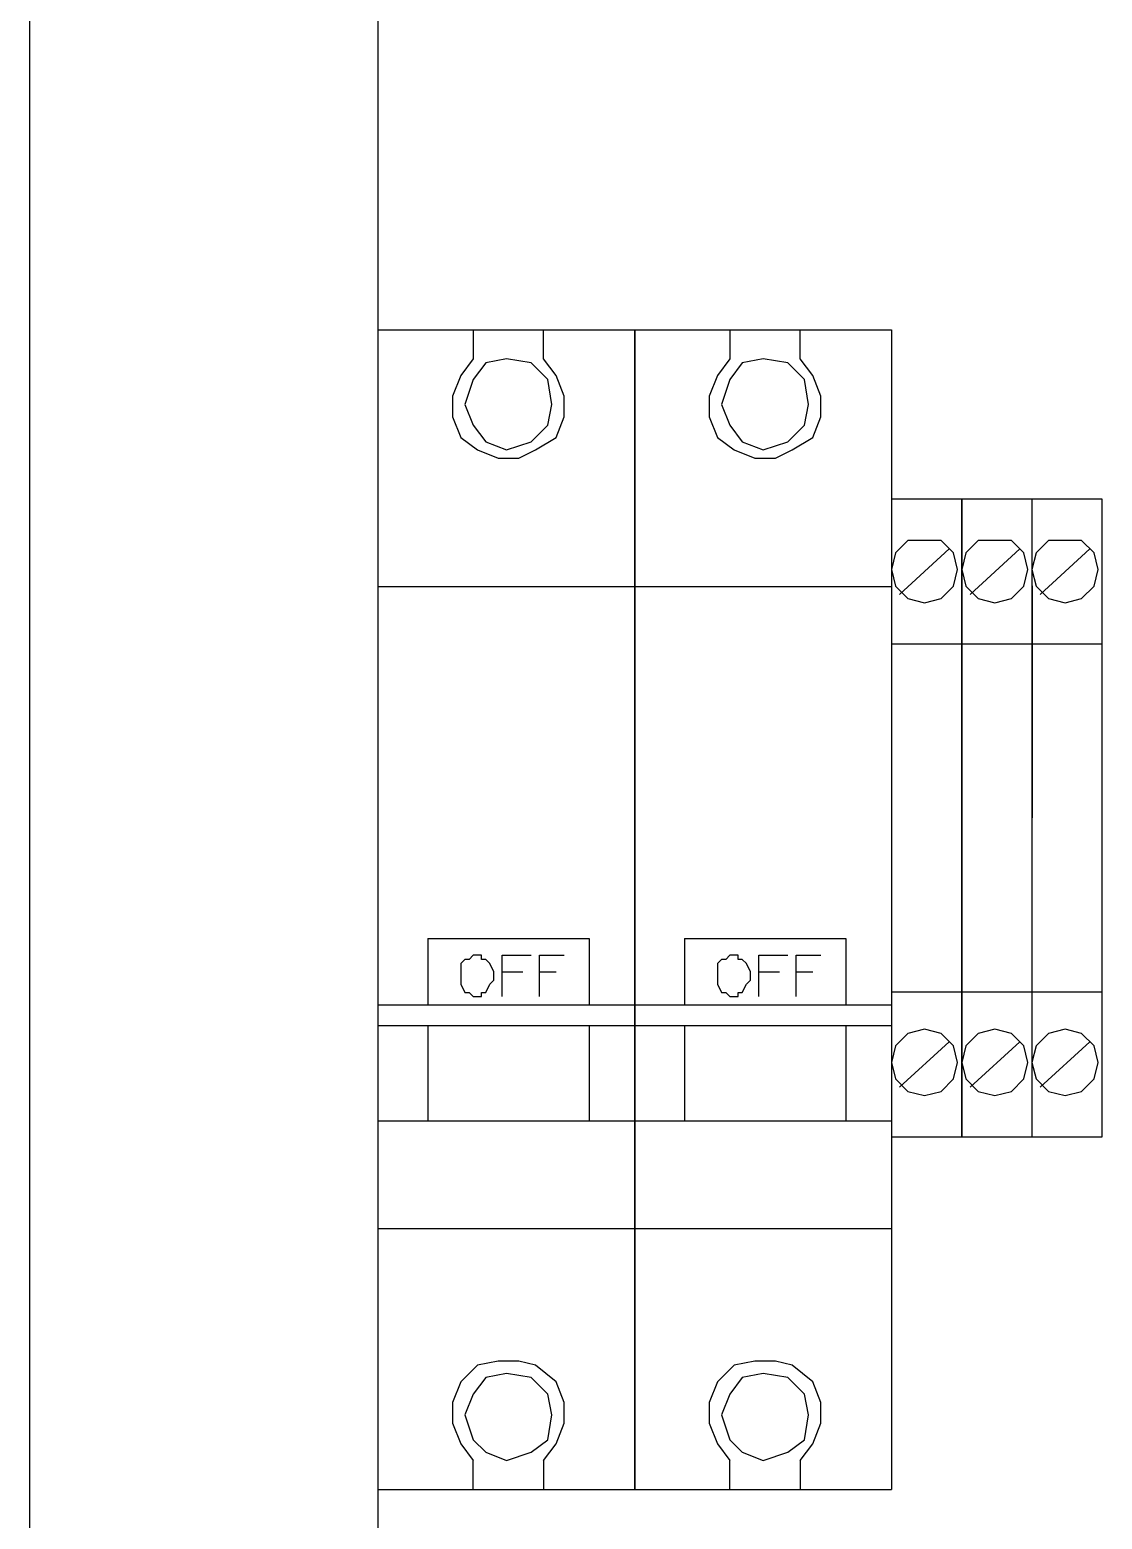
# Model space of a CAD drawing. Extents: x -2333 to 4564, y -5034 to 5704.
# Drawn here: x 2469.6 to 2802.2, y 1419.4 to 1881.1 of the extents above; entities that cross this region are included whole.
import ezdxf

# ---------------------------------------------------------------- set-up
doc = ezdxf.new("R2010")
doc.units = 0
doc.header["$LTSCALE"] = 10
doc.header["$MEASUREMENT"] = 0
doc.layers.add('LEG', color=7, linetype='CONTINUOUS')
doc.layers.add('P', color=250, linetype='CONTINUOUS', lineweight=100)

msp = doc.modelspace()

# ---------------------------------------------------------------- linework, layer by layer
at = {"layer": 'LEG', "linetype": 'Continuous'}
for p, q in [((2469.59795, 1250.74577), (2469.59795, 2546.74577)), ((2577.59795, 1358.74577), (2577.59795, 2546.74577))]:
    msp.add_line(p, q, dxfattribs=at)
at = {"layer": 'LEG', "color": 0, "lineweight": -2}
for p, q in [((2657.18331, 1788.05218), (2657.18331, 1428.63441)), ((2736.76868, 1788.05218), (2736.76868, 1428.63441)), ((2736.76868, 1708.74408), (2736.76868, 1564.74408)), ((2780.39866, 1708.73303), (2780.32571, 1564.73305)), ((2780.36219, 1708.74408), (2780.36219, 1564.74408)), ((2643.06333, 1599.35785), (2643.06333, 1578.81969)), ((2722.64869, 1599.35785), (2722.64869, 1578.81969)), ((2643.06333, 1572.40152), (2643.06333, 1542.87791)), ((2722.64869, 1572.40152), (2722.64869, 1542.87791)), ((2736.76868, 1537.9042), (2758.54039, 1537.9042)), ((2758.59047, 1537.9042), (2780.36219, 1537.9042)), ((2780.36219, 1537.9042), (2802.13391, 1537.9042))]:
    msp.add_line(p, q, dxfattribs=at)
at = {"layer": 'P', "color": 0, "lineweight": -2}
for points in [[(2577.59795, 1428.63441), (2577.59795, 1788.05218), (2657.18331, 1788.05218)], [(2607.12155, 1788.05218), (2607.12155, 1779.06674), (2603.27065, 1773.9322), (2600.70338, 1767.51402), (2600.70338, 1761.09585), (2603.27065, 1754.67767), (2608.40519, 1750.82677), (2614.82336, 1748.2595), (2621.24153, 1748.2595), (2626.37607, 1750.82677), (2632.79425, 1754.67767), (2635.36152, 1761.09585), (2635.36152, 1767.51402), (2632.79425, 1773.9322), (2628.94334, 1779.06674)], [(2628.94334, 1779.06674), (2628.94334, 1788.05218)], [(2657.18331, 1428.63441), (2657.18331, 1788.05218), (2736.76868, 1788.05218)], [(2686.70692, 1788.05218), (2686.70692, 1779.06674), (2682.85601, 1773.9322), (2680.28874, 1767.51402), (2680.28874, 1761.09585), (2682.85601, 1754.67767), (2687.99055, 1750.82677), (2694.40872, 1748.2595), (2700.8269, 1748.2595), (2705.96144, 1750.82677), (2712.37961, 1754.67767), (2714.94688, 1761.09585), (2714.94688, 1767.51402), (2712.37961, 1773.9322), (2708.52871, 1779.06674)], [(2708.52871, 1779.06674), (2708.52871, 1788.05218)], [(2631.51061, 1764.94675), (2630.22698, 1772.64856), (2625.09244, 1777.7831), (2617.39063, 1779.06674), (2610.97246, 1777.7831), (2607.12155, 1772.64856), (2604.55428, 1764.94675), (2607.12155, 1758.52858), (2610.97246, 1753.39404), (2617.39063, 1750.82677), (2625.09244, 1753.39404), (2630.22698, 1758.52858), (2631.51061, 1764.94675), (2631.51061, 1764.94675)], [(2711.09598, 1764.94675), (2709.81234, 1772.64856), (2704.6778, 1777.7831), (2696.97599, 1779.06674), (2690.55782, 1777.7831), (2686.70692, 1772.64856), (2684.13965, 1764.94675), (2686.70692, 1758.52858), (2690.55782, 1753.39404), (2696.97599, 1750.82677), (2704.6778, 1753.39404), (2709.81234, 1758.52858), (2711.09598, 1764.94675), (2711.09598, 1764.94675)], [(2758.59047, 1735.58397), (2736.76868, 1735.58397), (2736.76868, 1537.9042), (2758.59047, 1537.9042), (2758.59047, 1735.58397), (2758.59047, 1735.58397)], [(2780.41226, 1735.58397), (2758.59047, 1735.58397), (2758.59047, 1537.9042), (2780.41226, 1537.9042), (2780.41226, 1735.58397), (2780.41226, 1735.58397)], [(2802.18398, 1735.58397), (2780.36219, 1735.58397), (2780.36219, 1537.9042), (2802.18398, 1537.9042), (2802.18398, 1735.58397), (2802.18398, 1735.58397)], [(2757.30684, 1713.76218), (2756.0232, 1718.89672), (2752.1723, 1722.74762), (2747.03776, 1722.74762), (2741.90322, 1722.74762), (2738.05231, 1718.89672), (2736.76868, 1713.76218), (2738.05231, 1708.62764), (2741.90322, 1704.77674), (2747.03776, 1703.4931), (2752.1723, 1704.77674), (2756.0232, 1708.62764), (2757.30684, 1713.76218), (2757.30684, 1713.76218)], [(2779.12863, 1713.76218), (2777.84499, 1718.89672), (2773.99409, 1722.74762), (2768.85955, 1722.74762), (2763.72501, 1722.74762), (2759.87411, 1718.89672), (2758.59047, 1713.76218), (2759.87411, 1708.62764), (2763.72501, 1704.77674), (2768.85955, 1703.4931), (2773.99409, 1704.77674), (2777.84499, 1708.62764), (2779.12863, 1713.76218), (2779.12863, 1713.76218)], [(2800.90035, 1713.76218), (2799.61671, 1718.89672), (2795.76581, 1722.74762), (2790.63127, 1722.74762), (2785.49673, 1722.74762), (2781.64582, 1718.89672), (2780.36219, 1713.76218), (2781.64582, 1708.62764), (2785.49673, 1704.77674), (2790.63127, 1703.4931), (2795.76581, 1704.77674), (2799.61671, 1708.62764), (2800.90035, 1713.76218), (2800.90035, 1713.76218)], [(2739.33595, 1706.06037), (2754.73957, 1720.18035)], [(2761.15774, 1706.06037), (2776.56136, 1720.18035)], [(2782.92946, 1706.06037), (2798.33308, 1720.18035)], [(2577.59795, 1708.46682), (2657.18331, 1708.46682)], [(2657.18331, 1708.46682), (2736.76868, 1708.46682)], [(2758.59047, 1690.65675), (2736.76868, 1690.65675)], [(2780.41226, 1690.65675), (2758.59047, 1690.65675)], [(2802.18398, 1690.65675), (2780.36219, 1690.65675)], [(2593.00157, 1599.35785), (2643.06333, 1599.35785)], [(2593.00157, 1599.35785), (2593.00157, 1578.81969)], [(2672.58693, 1599.35785), (2722.64869, 1599.35785)], [(2672.58693, 1599.35785), (2672.58693, 1578.81969)], [(2607.12155, 1594.22331), (2605.83792, 1592.93968), (2604.55428, 1592.93968), (2603.27065, 1591.65604), (2603.27065, 1589.08877), (2603.27065, 1586.5215), (2603.27065, 1585.23787), (2604.55428, 1582.6706), (2605.83792, 1582.6706), (2607.12155, 1581.38696), (2609.68882, 1581.38696), (2609.68882, 1582.6706), (2610.97246, 1582.6706), (2612.25609, 1585.23787), (2613.53972, 1586.5215), (2613.53972, 1589.08877), (2612.25609, 1591.65604), (2610.97246, 1592.93968), (2609.68882, 1592.93968), (2609.68882, 1594.22331), (2607.12155, 1594.22331), (2607.12155, 1594.22331)], [(2616.10699, 1581.38696), (2616.10699, 1594.22331), (2625.09244, 1594.22331)], [(2627.65971, 1581.38696), (2627.65971, 1594.22331), (2635.36152, 1594.22331)], [(2686.70692, 1594.22331), (2685.42328, 1592.93968), (2684.13965, 1592.93968), (2682.85601, 1591.65604), (2682.85601, 1589.08877), (2682.85601, 1586.5215), (2682.85601, 1585.23787), (2684.13965, 1582.6706), (2685.42328, 1582.6706), (2686.70692, 1581.38696), (2689.27419, 1581.38696), (2689.27419, 1582.6706), (2690.55782, 1582.6706), (2691.84145, 1585.23787), (2693.12509, 1586.5215), (2693.12509, 1589.08877), (2691.84145, 1591.65604), (2690.55782, 1592.93968), (2689.27419, 1592.93968), (2689.27419, 1594.22331), (2686.70692, 1594.22331), (2686.70692, 1594.22331)], [(2695.69236, 1581.38696), (2695.69236, 1594.22331), (2704.6778, 1594.22331)], [(2707.24507, 1581.38696), (2707.24507, 1594.22331), (2714.94688, 1594.22331)], [(2616.10699, 1589.08877), (2622.52517, 1589.08877)], [(2627.65971, 1589.08877), (2632.79425, 1589.08877)], [(2695.69236, 1589.08877), (2702.11053, 1589.08877)], [(2707.24507, 1589.08877), (2712.37961, 1589.08877)], [(2736.76868, 1582.83142), (2758.59047, 1582.83142)], [(2758.59047, 1582.83142), (2780.41226, 1582.83142)], [(2780.36219, 1582.83142), (2802.18398, 1582.83142)], [(2577.59795, 1578.81969), (2657.18331, 1578.81969)], [(2657.18331, 1578.81969), (2736.76868, 1578.81969)], [(2577.59795, 1572.40152), (2657.18331, 1572.40152)], [(2593.00157, 1572.40152), (2593.00157, 1542.87791)], [(2657.18331, 1572.40152), (2736.76868, 1572.40152)], [(2672.58693, 1572.40152), (2672.58693, 1542.87791)], [(2757.30684, 1561.00962), (2756.0232, 1566.14416), (2752.1723, 1569.99507), (2747.03776, 1571.2787), (2741.90322, 1569.99507), (2738.05231, 1566.14416), (2736.76868, 1561.00962), (2738.05231, 1555.87508), (2741.90322, 1552.02418), (2747.03776, 1550.74055), (2752.1723, 1552.02418), (2756.0232, 1555.87508), (2757.30684, 1561.00962), (2757.30684, 1561.00962)], [(2779.12863, 1561.00962), (2777.84499, 1566.14416), (2773.99409, 1569.99507), (2768.85955, 1571.2787), (2763.72501, 1569.99507), (2759.87411, 1566.14416), (2758.59047, 1561.00962), (2759.87411, 1555.87508), (2763.72501, 1552.02418), (2768.85955, 1550.74055), (2773.99409, 1552.02418), (2777.84499, 1555.87508), (2779.12863, 1561.00962), (2779.12863, 1561.00962)], [(2800.90035, 1561.00962), (2799.61671, 1566.14416), (2795.76581, 1569.99507), (2790.63127, 1571.2787), (2785.49673, 1569.99507), (2781.64582, 1566.14416), (2780.36219, 1561.00962), (2781.64582, 1555.87508), (2785.49673, 1552.02418), (2790.63127, 1550.74055), (2795.76581, 1552.02418), (2799.61671, 1555.87508), (2800.90035, 1561.00962), (2800.90035, 1561.00962)], [(2739.33595, 1553.30781), (2754.73957, 1567.4278)], [(2761.15774, 1553.30781), (2776.56136, 1567.4278)], [(2782.92946, 1553.30781), (2798.33308, 1567.4278)], [(2577.59795, 1542.87791), (2657.18331, 1542.87791)], [(2657.18331, 1542.87791), (2736.76868, 1542.87791)], [(2577.59795, 1509.50341), (2657.18331, 1509.50341)], [(2657.18331, 1509.50341), (2736.76868, 1509.50341)], [(2628.94334, 1437.61985), (2632.79425, 1442.75439), (2635.36152, 1449.17256), (2635.36152, 1455.59074), (2632.79425, 1462.00891), (2626.37607, 1467.14345), (2621.24153, 1468.42709), (2614.82336, 1468.42709), (2608.40519, 1467.14345), (2603.27065, 1462.00891), (2600.70338, 1455.59074), (2600.70338, 1449.17256), (2603.27065, 1442.75439), (2607.12155, 1437.61985)], [(2708.52871, 1437.61985), (2712.37961, 1442.75439), (2714.94688, 1449.17256), (2714.94688, 1455.59074), (2712.37961, 1462.00891), (2705.96144, 1467.14345), (2700.8269, 1468.42709), (2694.40872, 1468.42709), (2687.99055, 1467.14345), (2682.85601, 1462.00891), (2680.28874, 1455.59074), (2680.28874, 1449.17256), (2682.85601, 1442.75439), (2686.70692, 1437.61985)], [(2631.51061, 1451.73983), (2630.22698, 1458.15801), (2625.09244, 1463.29255), (2617.39063, 1464.57618), (2610.97246, 1463.29255), (2607.12155, 1458.15801), (2604.55428, 1451.73983), (2607.12155, 1444.03802), (2610.97246, 1440.18712), (2617.39063, 1437.61985), (2625.09244, 1440.18712), (2630.22698, 1444.03802), (2631.51061, 1451.73983), (2631.51061, 1451.73983)], [(2711.09598, 1451.73983), (2709.81234, 1458.15801), (2704.6778, 1463.29255), (2696.97599, 1464.57618), (2690.55782, 1463.29255), (2686.70692, 1458.15801), (2684.13965, 1451.73983), (2686.70692, 1444.03802), (2690.55782, 1440.18712), (2696.97599, 1437.61985), (2704.6778, 1440.18712), (2709.81234, 1444.03802), (2711.09598, 1451.73983), (2711.09598, 1451.73983)], [(2607.12155, 1428.63441), (2607.12155, 1437.61985)], [(2628.94334, 1437.61985), (2628.94334, 1428.63441)], [(2686.70692, 1428.63441), (2686.70692, 1437.61985)], [(2708.52871, 1437.61985), (2708.52871, 1428.63441)], [(2577.59795, 1428.63441), (2657.18331, 1428.63441)], [(2657.18331, 1428.63441), (2736.76868, 1428.63441)]]:
    msp.add_lwpolyline(points, dxfattribs=at)

doc.saveas('drawing.dxf')
